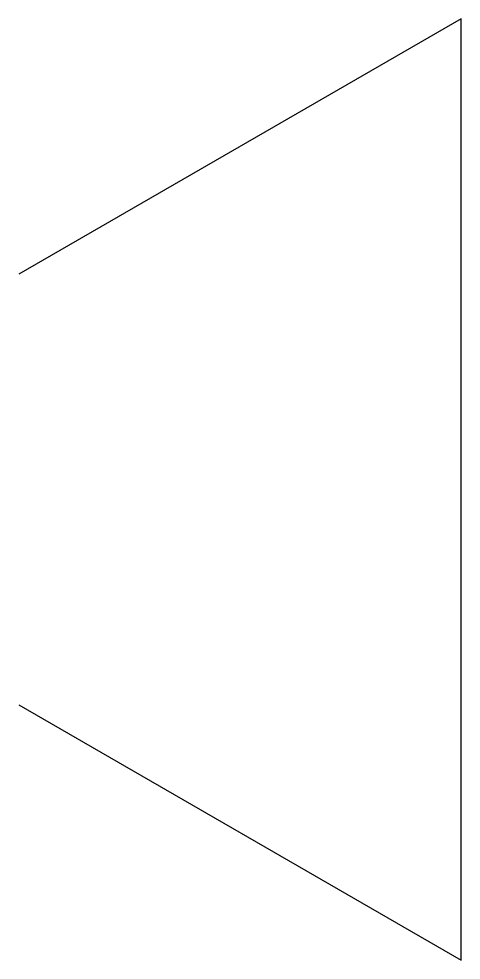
# Model space of a CAD drawing. Extents: x 2.43 to 3.66, y -1.31 to 1.31.
import ezdxf

# ---------------------------------------------------------------- set-up
doc = ezdxf.new("R2010")
doc.units = 0
doc.layers.get('0').update_dxf_attribs({"linetype": 'CONTINUOUS'})

msp = doc.modelspace()

# ---------------------------------------------------------------- linework, layer by layer
msp.add_lwpolyline([(2.427, -0.5998), (3.6574, -1.3102), (3.6574, 1.3102), (2.427, 0.5998)])

doc.saveas('drawing.dxf')
